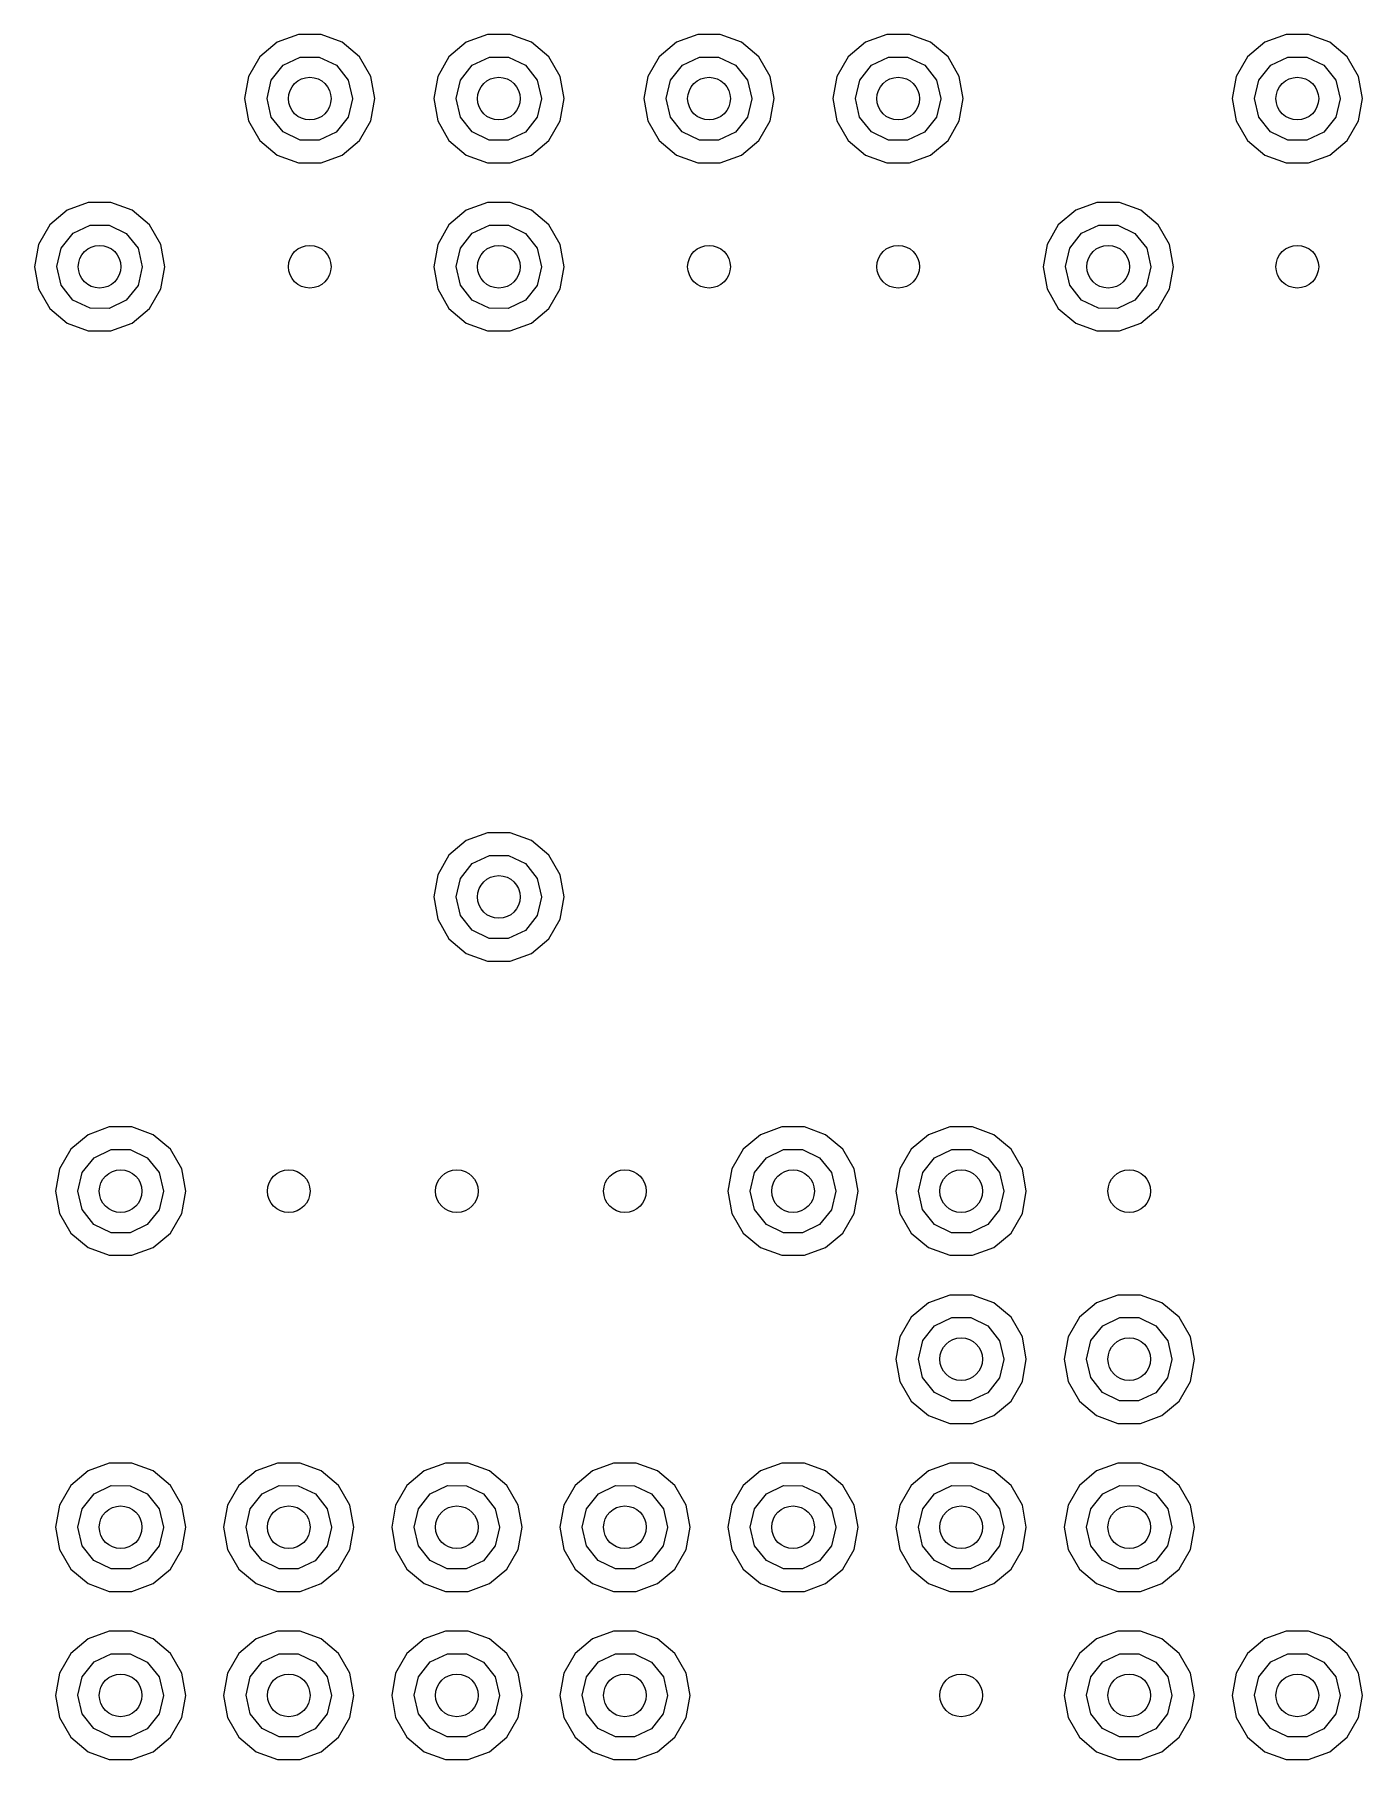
# Model space of a CAD drawing. Extents: x 2.01 to 4.77, y -4.11 to -1.35.
# Drawn here: x 3.8933 to 4.1421, y -2.4864 to -2.1632 of the extents above; entities that cross this region are included whole.
import ezdxf

# ---------------------------------------------------------------- set-up
doc = ezdxf.new("R2010")
doc.units = 0
doc.header["$MEASUREMENT"] = 0
doc.layers.add('BLACK', color=7, linetype='CONTINUOUS')

msp = doc.modelspace()

# ---------------------------------------------------------------- linework, layer by layer
at = {"layer": 'BLACK', "linetype": 'CONTINUOUS'}
for p, q in [((3.93878, -2.16463), (3.93553, -2.16735)), ((3.94276, -2.16318), (3.93878, -2.16463)), ((3.947, -2.16318), (3.94276, -2.16318)), ((3.95098, -2.16463), (3.947, -2.16318)), ((3.95423, -2.16735), (3.95098, -2.16463)), ((3.97421, -2.16463), (3.97097, -2.16735)), ((3.9782, -2.16318), (3.97421, -2.16463)), ((3.98243, -2.16318), (3.9782, -2.16318)), ((3.98642, -2.16463), (3.98243, -2.16318)), ((3.98966, -2.16735), (3.98642, -2.16463)), ((4.01358, -2.16463), (4.01034, -2.16735)), ((4.01757, -2.16318), (4.01358, -2.16463)), ((4.0218, -2.16318), (4.01757, -2.16318)), ((4.02579, -2.16463), (4.0218, -2.16318)), ((4.02903, -2.16735), (4.02579, -2.16463)), ((4.04902, -2.16463), (4.04577, -2.16735)), ((4.053, -2.16318), (4.04902, -2.16463)), ((4.05724, -2.16318), (4.053, -2.16318)), ((4.06122, -2.16463), (4.05724, -2.16318)), ((4.06447, -2.16735), (4.06122, -2.16463)), ((4.12382, -2.16463), (4.12057, -2.16735)), ((4.1278, -2.16318), (4.12382, -2.16463)), ((4.13204, -2.16318), (4.1278, -2.16318)), ((4.13602, -2.16463), (4.13204, -2.16318)), ((4.13927, -2.16735), (4.13602, -2.16463)), ((3.93553, -2.16735), (3.93341, -2.17102)), ((3.93768, -2.17171), (3.9399, -2.16894)), ((3.9399, -2.16894), (3.94311, -2.1674)), ((3.94311, -2.1674), (3.94667, -2.1674)), ((3.94667, -2.1674), (3.94987, -2.16894)), ((3.94987, -2.16894), (3.95209, -2.17173)), ((3.95635, -2.17102), (3.95423, -2.16735)), ((3.97097, -2.16735), (3.96885, -2.17102)), ((3.97311, -2.17171), (3.97533, -2.16894)), ((3.97533, -2.16894), (3.97854, -2.1674)), ((3.97854, -2.1674), (3.9821, -2.1674)), ((3.9821, -2.1674), (3.98531, -2.16894)), ((3.98531, -2.16894), (3.98752, -2.17173)), ((3.99178, -2.17102), (3.98966, -2.16735)), ((4.01034, -2.16735), (4.00822, -2.17102)), ((4.01248, -2.17171), (4.01471, -2.16894)), ((4.01471, -2.16894), (4.01791, -2.1674)), ((4.01791, -2.1674), (4.02147, -2.1674)), ((4.02147, -2.1674), (4.02468, -2.16894)), ((4.02468, -2.16894), (4.02689, -2.17173)), ((4.03115, -2.17102), (4.02903, -2.16735)), ((4.04577, -2.16735), (4.04365, -2.17102)), ((4.04792, -2.17171), (4.05014, -2.16894)), ((4.05014, -2.16894), (4.05335, -2.1674)), ((4.05335, -2.1674), (4.0569, -2.1674)), ((4.0569, -2.1674), (4.06011, -2.16894)), ((4.06011, -2.16894), (4.06233, -2.17173)), ((4.06659, -2.17102), (4.06447, -2.16735)), ((4.12057, -2.16735), (4.11845, -2.17102)), ((4.12272, -2.17171), (4.12494, -2.16894)), ((4.12494, -2.16894), (4.12815, -2.1674)), ((4.12815, -2.1674), (4.13171, -2.1674)), ((4.13171, -2.1674), (4.13491, -2.16894)), ((4.13491, -2.16894), (4.13713, -2.17173)), ((4.14139, -2.17102), (4.13927, -2.16735)), ((3.93341, -2.17102), (3.93268, -2.1752)), ((3.93688, -2.17518), (3.93768, -2.17171)), ((3.95209, -2.17173), (3.95288, -2.1752)), ((3.95709, -2.1752), (3.95635, -2.17102)), ((3.96885, -2.17102), (3.96811, -2.1752)), ((3.97232, -2.17518), (3.97311, -2.17171)), ((3.98752, -2.17173), (3.98832, -2.1752)), ((3.99252, -2.1752), (3.99178, -2.17102)), ((4.00822, -2.17102), (4.00748, -2.1752)), ((4.01169, -2.17518), (4.01248, -2.17171)), ((4.02689, -2.17173), (4.02769, -2.1752)), ((4.03189, -2.1752), (4.03115, -2.17102)), ((4.04365, -2.17102), (4.04291, -2.1752)), ((4.04712, -2.17518), (4.04792, -2.17171)), ((4.06233, -2.17173), (4.06312, -2.1752)), ((4.06732, -2.1752), (4.06659, -2.17102)), ((4.11845, -2.17102), (4.11772, -2.1752)), ((4.12192, -2.17518), (4.12272, -2.17171)), ((4.13713, -2.17173), (4.13792, -2.1752)), ((4.14213, -2.1752), (4.14139, -2.17102)), ((3.93268, -2.1752), (3.93341, -2.17937)), ((3.93767, -2.17865), (3.93688, -2.17518)), ((3.95288, -2.17522), (3.95208, -2.17869)), ((3.95288, -2.1752), (3.95288, -2.17522)), ((3.95635, -2.17937), (3.95709, -2.1752)), ((3.96811, -2.1752), (3.96885, -2.17937)), ((3.9731, -2.17865), (3.97232, -2.17518)), ((3.98832, -2.17522), (3.98751, -2.17869)), ((3.98832, -2.1752), (3.98832, -2.17522)), ((3.99178, -2.17937), (3.99252, -2.1752)), ((4.00748, -2.1752), (4.00822, -2.17937)), ((4.01247, -2.17865), (4.01169, -2.17518)), ((4.02769, -2.17522), (4.02688, -2.17869)), ((4.02769, -2.1752), (4.02769, -2.17522)), ((4.03115, -2.17937), (4.03189, -2.1752)), ((4.04291, -2.1752), (4.04365, -2.17937)), ((4.0479, -2.17865), (4.04712, -2.17518)), ((4.06312, -2.17522), (4.06231, -2.17869)), ((4.06312, -2.1752), (4.06312, -2.17522)), ((4.06659, -2.17937), (4.06732, -2.1752)), ((4.11772, -2.1752), (4.11845, -2.17937)), ((4.12271, -2.17865), (4.12192, -2.17518)), ((4.13792, -2.17522), (4.13712, -2.17869)), ((4.13792, -2.1752), (4.13792, -2.17522)), ((4.14139, -2.17937), (4.14213, -2.1752)), ((3.93988, -2.18144), (3.93767, -2.17865)), ((3.95208, -2.17869), (3.94985, -2.18147)), ((3.97531, -2.18144), (3.9731, -2.17865)), ((3.98751, -2.17869), (3.98528, -2.18147)), ((4.01468, -2.18144), (4.01247, -2.17865)), ((4.02688, -2.17869), (4.02465, -2.18147)), ((4.05012, -2.18144), (4.0479, -2.17865)), ((4.06231, -2.17869), (4.06009, -2.18147)), ((4.12492, -2.18144), (4.12271, -2.17865)), ((4.13712, -2.17869), (4.13489, -2.18147)), ((3.93341, -2.17937), (3.93553, -2.18304)), ((3.94308, -2.18299), (3.93988, -2.18144)), ((3.94985, -2.18147), (3.94664, -2.183)), ((3.95423, -2.18304), (3.95635, -2.17937)), ((3.96885, -2.17937), (3.97097, -2.18304)), ((3.97852, -2.18299), (3.97531, -2.18144)), ((3.98528, -2.18147), (3.98207, -2.183)), ((3.98966, -2.18304), (3.99178, -2.17937)), ((4.00822, -2.17937), (4.01034, -2.18304)), ((4.01789, -2.18299), (4.01468, -2.18144)), ((4.02465, -2.18147), (4.02144, -2.183)), ((4.02903, -2.18304), (4.03115, -2.17937)), ((4.04365, -2.17937), (4.04577, -2.18304)), ((4.05332, -2.18299), (4.05012, -2.18144)), ((4.06009, -2.18147), (4.05688, -2.183)), ((4.06447, -2.18304), (4.06659, -2.17937)), ((4.11845, -2.17937), (4.12057, -2.18304)), ((4.12812, -2.18299), (4.12492, -2.18144)), ((4.13489, -2.18147), (4.13168, -2.183)), ((4.13927, -2.18304), (4.14139, -2.17937)), ((3.93553, -2.18304), (3.93878, -2.18577)), ((3.94664, -2.183), (3.94308, -2.18299)), ((3.95098, -2.18577), (3.95423, -2.18304)), ((3.97097, -2.18304), (3.97421, -2.18577)), ((3.98207, -2.183), (3.97852, -2.18299)), ((3.98642, -2.18577), (3.98966, -2.18304)), ((4.01034, -2.18304), (4.01358, -2.18577)), ((4.02144, -2.183), (4.01789, -2.18299)), ((4.02579, -2.18577), (4.02903, -2.18304)), ((4.04577, -2.18304), (4.04902, -2.18577)), ((4.05688, -2.183), (4.05332, -2.18299)), ((4.06122, -2.18577), (4.06447, -2.18304)), ((4.12057, -2.18304), (4.12382, -2.18577)), ((4.13168, -2.183), (4.12812, -2.18299)), ((4.13602, -2.18577), (4.13927, -2.18304)), ((3.93878, -2.18577), (3.94276, -2.18722)), ((3.94276, -2.18722), (3.947, -2.18722)), ((3.947, -2.18722), (3.95098, -2.18577)), ((3.97421, -2.18577), (3.9782, -2.18722)), ((3.9782, -2.18722), (3.98243, -2.18722)), ((3.98243, -2.18722), (3.98642, -2.18577)), ((4.01358, -2.18577), (4.01757, -2.18722)), ((4.01757, -2.18722), (4.0218, -2.18722)), ((4.0218, -2.18722), (4.02579, -2.18577)), ((4.04902, -2.18577), (4.053, -2.18722)), ((4.053, -2.18722), (4.05724, -2.18722)), ((4.05724, -2.18722), (4.06122, -2.18577)), ((4.12382, -2.18577), (4.1278, -2.18722)), ((4.1278, -2.18722), (4.13204, -2.18722)), ((4.13204, -2.18722), (4.13602, -2.18577)), ((3.90339, -2.19467), (3.89941, -2.19612)), ((3.90763, -2.19467), (3.90339, -2.19467)), ((3.91161, -2.19612), (3.90763, -2.19467)), ((3.9782, -2.19467), (3.97421, -2.19612)), ((3.98243, -2.19467), (3.9782, -2.19467)), ((3.98642, -2.19612), (3.98243, -2.19467)), ((4.09237, -2.19467), (4.08839, -2.19612)), ((4.09661, -2.19467), (4.09237, -2.19467)), ((4.10059, -2.19612), (4.09661, -2.19467)), ((3.89941, -2.19612), (3.89616, -2.19885)), ((3.91486, -2.19885), (3.91161, -2.19612)), ((3.97421, -2.19612), (3.97097, -2.19885)), ((3.98966, -2.19885), (3.98642, -2.19612)), ((4.08839, -2.19612), (4.08514, -2.19885)), ((4.10384, -2.19885), (4.10059, -2.19612)), ((3.89616, -2.19885), (3.89404, -2.20252)), ((3.89831, -2.20321), (3.90053, -2.20043)), ((3.90053, -2.20043), (3.90374, -2.19889)), ((3.90374, -2.19889), (3.9073, -2.19889)), ((3.9073, -2.19889), (3.9105, -2.20044)), ((3.9105, -2.20044), (3.91272, -2.20322)), ((3.91698, -2.20252), (3.91486, -2.19885)), ((3.97097, -2.19885), (3.96885, -2.20252)), ((3.97311, -2.20321), (3.97533, -2.20043)), ((3.97533, -2.20043), (3.97854, -2.19889)), ((3.97854, -2.19889), (3.9821, -2.19889)), ((3.9821, -2.19889), (3.98531, -2.20044)), ((3.98531, -2.20044), (3.98752, -2.20322)), ((3.99178, -2.20252), (3.98966, -2.19885)), ((4.08514, -2.19885), (4.08302, -2.20252)), ((4.08729, -2.20321), (4.08951, -2.20043)), ((4.08951, -2.20043), (4.09272, -2.19889)), ((4.09272, -2.19889), (4.09627, -2.19889)), ((4.09627, -2.19889), (4.09948, -2.20044)), ((4.09948, -2.20044), (4.1017, -2.20322)), ((4.10596, -2.20252), (4.10384, -2.19885)), ((3.89404, -2.20252), (3.89331, -2.20669)), ((3.89751, -2.20668), (3.89831, -2.20321)), ((3.91272, -2.20322), (3.91351, -2.20669)), ((3.91772, -2.20669), (3.91698, -2.20252)), ((3.96885, -2.20252), (3.96811, -2.20669)), ((3.97232, -2.20668), (3.97311, -2.20321)), ((3.98752, -2.20322), (3.98832, -2.20669)), ((3.99252, -2.20669), (3.99178, -2.20252)), ((4.08302, -2.20252), (4.08228, -2.20669)), ((4.08649, -2.20668), (4.08729, -2.20321)), ((4.1017, -2.20322), (4.10249, -2.20669)), ((4.10669, -2.20669), (4.10596, -2.20252)), ((3.89331, -2.20669), (3.89404, -2.21087)), ((3.8983, -2.21015), (3.89751, -2.20668)), ((3.91351, -2.20672), (3.91271, -2.21019)), ((3.91351, -2.20669), (3.91351, -2.20672)), ((3.91698, -2.21087), (3.91772, -2.20669)), ((3.96811, -2.20669), (3.96885, -2.21087)), ((3.9731, -2.21015), (3.97232, -2.20668)), ((3.98832, -2.20672), (3.98751, -2.21019)), ((3.98832, -2.20669), (3.98832, -2.20672)), ((3.99178, -2.21087), (3.99252, -2.20669)), ((4.08228, -2.20669), (4.08302, -2.21087)), ((4.08727, -2.21015), (4.08649, -2.20668)), ((4.10249, -2.20672), (4.10168, -2.21019)), ((4.10249, -2.20669), (4.10249, -2.20672)), ((4.10596, -2.21087), (4.10669, -2.20669)), ((3.89404, -2.21087), (3.89616, -2.21454)), ((3.90051, -2.21294), (3.8983, -2.21015)), ((3.91271, -2.21019), (3.91048, -2.21296)), ((3.91486, -2.21454), (3.91698, -2.21087)), ((3.96885, -2.21087), (3.97097, -2.21454)), ((3.97531, -2.21294), (3.9731, -2.21015)), ((3.98751, -2.21019), (3.98528, -2.21296)), ((3.98966, -2.21454), (3.99178, -2.21087)), ((4.08302, -2.21087), (4.08514, -2.21454)), ((4.08949, -2.21294), (4.08727, -2.21015)), ((4.10168, -2.21019), (4.09946, -2.21296)), ((4.10384, -2.21454), (4.10596, -2.21087)), ((3.90371, -2.21449), (3.90051, -2.21294)), ((3.91048, -2.21296), (3.90727, -2.2145)), ((3.97852, -2.21449), (3.97531, -2.21294)), ((3.98528, -2.21296), (3.98207, -2.2145)), ((4.09269, -2.21449), (4.08949, -2.21294)), ((4.09946, -2.21296), (4.09625, -2.2145)), ((3.89616, -2.21454), (3.89941, -2.21726)), ((3.89941, -2.21726), (3.90339, -2.21871)), ((3.90727, -2.2145), (3.90371, -2.21449)), ((3.90763, -2.21871), (3.91161, -2.21726)), ((3.91161, -2.21726), (3.91486, -2.21454)), ((3.97097, -2.21454), (3.97421, -2.21726)), ((3.97421, -2.21726), (3.9782, -2.21871)), ((3.98207, -2.2145), (3.97852, -2.21449)), ((3.98243, -2.21871), (3.98642, -2.21726)), ((3.98642, -2.21726), (3.98966, -2.21454)), ((4.08514, -2.21454), (4.08839, -2.21726)), ((4.08839, -2.21726), (4.09237, -2.21871)), ((4.09625, -2.2145), (4.09269, -2.21449)), ((4.09661, -2.21871), (4.10059, -2.21726)), ((4.10059, -2.21726), (4.10384, -2.21454)), ((3.90339, -2.21871), (3.90763, -2.21871)), ((3.9782, -2.21871), (3.98243, -2.21871)), ((4.09237, -2.21871), (4.09661, -2.21871)), ((3.97421, -2.31423), (3.97097, -2.31696)), ((3.9782, -2.31278), (3.97421, -2.31423)), ((3.98243, -2.31278), (3.9782, -2.31278)), ((3.98642, -2.31423), (3.98243, -2.31278)), ((3.98966, -2.31696), (3.98642, -2.31423)), ((3.97097, -2.31696), (3.96885, -2.32063)), ((3.97533, -2.31854), (3.97854, -2.317)), ((3.97854, -2.317), (3.9821, -2.31701)), ((3.9821, -2.31701), (3.98531, -2.31855)), ((3.99178, -2.32063), (3.98966, -2.31696)), ((3.96885, -2.32063), (3.96811, -2.3248)), ((3.97311, -2.32132), (3.97533, -2.31854)), ((3.98531, -2.31855), (3.98752, -2.32133)), ((3.99252, -2.3248), (3.99178, -2.32063)), ((3.97232, -2.32479), (3.97311, -2.32132)), ((3.98752, -2.32133), (3.98832, -2.3248)), ((3.96811, -2.3248), (3.96885, -2.32898)), ((3.9731, -2.32826), (3.97232, -2.32479)), ((3.98832, -2.32483), (3.98751, -2.3283)), ((3.98832, -2.3248), (3.98832, -2.32483)), ((3.99178, -2.32898), (3.99252, -2.3248)), ((3.96885, -2.32898), (3.97097, -2.33265)), ((3.97531, -2.33105), (3.9731, -2.32826)), ((3.98751, -2.3283), (3.98528, -2.33107)), ((3.98966, -2.33265), (3.99178, -2.32898)), ((3.97097, -2.33265), (3.97421, -2.33537)), ((3.97852, -2.3326), (3.97531, -2.33105)), ((3.98207, -2.33261), (3.97852, -2.3326)), ((3.98528, -2.33107), (3.98207, -2.33261)), ((3.98642, -2.33537), (3.98966, -2.33265)), ((3.97421, -2.33537), (3.9782, -2.33682)), ((3.9782, -2.33682), (3.98243, -2.33682)), ((3.98243, -2.33682), (3.98642, -2.33537)), ((3.90335, -2.36935), (3.9001, -2.37208)), ((3.90733, -2.3679), (3.90335, -2.36935)), ((3.91157, -2.3679), (3.90733, -2.3679)), ((3.91555, -2.36935), (3.91157, -2.3679)), ((3.9188, -2.37208), (3.91555, -2.36935)), ((4.02933, -2.36935), (4.02608, -2.37208)), ((4.03331, -2.3679), (4.02933, -2.36935)), ((4.03755, -2.3679), (4.03331, -2.3679)), ((4.04154, -2.36935), (4.03755, -2.3679)), ((4.04478, -2.37208), (4.04154, -2.36935)), ((4.06083, -2.36935), (4.05758, -2.37208)), ((4.06481, -2.3679), (4.06083, -2.36935)), ((4.06905, -2.3679), (4.06481, -2.3679)), ((4.07303, -2.36935), (4.06905, -2.3679)), ((4.07628, -2.37208), (4.07303, -2.36935)), ((3.9001, -2.37208), (3.89798, -2.37575)), ((3.90447, -2.37366), (3.90768, -2.37212)), ((3.90768, -2.37212), (3.91123, -2.37212)), ((3.91123, -2.37212), (3.91444, -2.37367)), ((3.92092, -2.37575), (3.9188, -2.37208)), ((4.02608, -2.37208), (4.02396, -2.37575)), ((4.03045, -2.37366), (4.03366, -2.37212)), ((4.03366, -2.37212), (4.03722, -2.37212)), ((4.03722, -2.37212), (4.04042, -2.37367)), ((4.0469, -2.37575), (4.04478, -2.37208)), ((4.05758, -2.37208), (4.05546, -2.37575)), ((4.06195, -2.37366), (4.06516, -2.37212)), ((4.06516, -2.37212), (4.06872, -2.37212)), ((4.06872, -2.37212), (4.07192, -2.37367)), ((4.0784, -2.37575), (4.07628, -2.37208)), ((3.89798, -2.37575), (3.89724, -2.37992)), ((3.90225, -2.37644), (3.90447, -2.37366)), ((3.91444, -2.37367), (3.91666, -2.37645)), ((3.92165, -2.37992), (3.92092, -2.37575)), ((4.02396, -2.37575), (4.02323, -2.37992)), ((4.02823, -2.37644), (4.03045, -2.37366)), ((4.04042, -2.37367), (4.04264, -2.37645)), ((4.04764, -2.37992), (4.0469, -2.37575)), ((4.05546, -2.37575), (4.05472, -2.37992)), ((4.05973, -2.37644), (4.06195, -2.37366)), ((4.07192, -2.37367), (4.07414, -2.37645)), ((4.07913, -2.37992), (4.0784, -2.37575)), ((3.90145, -2.37991), (3.90225, -2.37644)), ((3.91666, -2.37645), (3.91745, -2.37992)), ((4.02743, -2.37991), (4.02823, -2.37644)), ((4.04264, -2.37645), (4.04343, -2.37992)), ((4.05893, -2.37991), (4.05973, -2.37644)), ((4.07414, -2.37645), (4.07493, -2.37992)), ((3.89724, -2.37992), (3.89798, -2.3841)), ((3.90223, -2.38338), (3.90145, -2.37991)), ((3.91745, -2.37995), (3.91665, -2.38342)), ((3.91745, -2.37992), (3.91745, -2.37995)), ((3.92092, -2.3841), (3.92165, -2.37992)), ((4.02323, -2.37992), (4.02396, -2.3841)), ((4.02822, -2.38338), (4.02743, -2.37991)), ((4.04343, -2.37995), (4.04263, -2.38342)), ((4.04343, -2.37992), (4.04343, -2.37995)), ((4.0469, -2.3841), (4.04764, -2.37992)), ((4.05472, -2.37992), (4.05546, -2.3841)), ((4.05971, -2.38338), (4.05893, -2.37991)), ((4.07493, -2.37995), (4.07413, -2.38342)), ((4.07493, -2.37992), (4.07493, -2.37995)), ((4.0784, -2.3841), (4.07913, -2.37992)), ((3.89798, -2.3841), (3.9001, -2.38777)), ((3.90445, -2.38616), (3.90223, -2.38338)), ((3.91665, -2.38342), (3.91442, -2.38619)), ((3.9188, -2.38777), (3.92092, -2.3841)), ((4.02396, -2.3841), (4.02608, -2.38777)), ((4.03043, -2.38616), (4.02822, -2.38338)), ((4.04263, -2.38342), (4.0404, -2.38619)), ((4.04478, -2.38777), (4.0469, -2.3841)), ((4.05546, -2.3841), (4.05758, -2.38777)), ((4.06193, -2.38616), (4.05971, -2.38338)), ((4.07413, -2.38342), (4.0719, -2.38619)), ((4.07628, -2.38777), (4.0784, -2.3841)), ((3.9001, -2.38777), (3.90335, -2.39049)), ((3.90765, -2.38772), (3.90445, -2.38616)), ((3.91121, -2.38773), (3.90765, -2.38772)), ((3.91442, -2.38619), (3.91121, -2.38773)), ((3.91555, -2.39049), (3.9188, -2.38777)), ((4.02608, -2.38777), (4.02933, -2.39049)), ((4.03363, -2.38772), (4.03043, -2.38616)), ((4.03719, -2.38773), (4.03363, -2.38772)), ((4.0404, -2.38619), (4.03719, -2.38773)), ((4.04154, -2.39049), (4.04478, -2.38777)), ((4.05758, -2.38777), (4.06083, -2.39049)), ((4.06513, -2.38772), (4.06193, -2.38616)), ((4.06869, -2.38773), (4.06513, -2.38772)), ((4.0719, -2.38619), (4.06869, -2.38773)), ((4.07303, -2.39049), (4.07628, -2.38777)), ((3.90335, -2.39049), (3.90733, -2.39194)), ((3.90733, -2.39194), (3.91157, -2.39194)), ((3.91157, -2.39194), (3.91555, -2.39049)), ((4.02933, -2.39049), (4.03331, -2.39194)), ((4.03331, -2.39194), (4.03755, -2.39194)), ((4.03755, -2.39194), (4.04154, -2.39049)), ((4.06083, -2.39049), (4.06481, -2.39194)), ((4.06481, -2.39194), (4.06905, -2.39194)), ((4.06905, -2.39194), (4.07303, -2.39049)), ((4.06083, -2.40085), (4.05758, -2.40357)), ((4.06481, -2.3994), (4.06083, -2.40085)), ((4.06905, -2.3994), (4.06481, -2.3994)), ((4.07303, -2.40085), (4.06905, -2.3994)), ((4.07628, -2.40357), (4.07303, -2.40085)), ((4.09232, -2.40085), (4.08908, -2.40357)), ((4.09631, -2.3994), (4.09232, -2.40085)), ((4.10054, -2.3994), (4.09631, -2.3994)), ((4.10453, -2.40085), (4.10054, -2.3994)), ((4.10777, -2.40357), (4.10453, -2.40085)), ((4.05758, -2.40357), (4.05546, -2.40724)), ((4.06195, -2.40516), (4.06516, -2.40362)), ((4.06516, -2.40362), (4.06872, -2.40362)), ((4.06872, -2.40362), (4.07192, -2.40517)), ((4.0784, -2.40724), (4.07628, -2.40357)), ((4.08908, -2.40357), (4.08696, -2.40724)), ((4.09345, -2.40516), (4.09665, -2.40362)), ((4.09665, -2.40362), (4.10021, -2.40362)), ((4.10021, -2.40362), (4.10342, -2.40517)), ((4.10989, -2.40724), (4.10777, -2.40357)), ((4.05546, -2.40724), (4.05472, -2.41142)), ((4.05893, -2.4114), (4.05973, -2.40794)), ((4.05973, -2.40794), (4.06195, -2.40516)), ((4.07192, -2.40517), (4.07414, -2.40795)), ((4.07414, -2.40795), (4.07493, -2.41142)), ((4.07913, -2.41142), (4.0784, -2.40724)), ((4.08696, -2.40724), (4.08622, -2.41142)), ((4.09043, -2.4114), (4.09122, -2.40794)), ((4.09122, -2.40794), (4.09345, -2.40516)), ((4.10342, -2.40517), (4.10563, -2.40795)), ((4.10563, -2.40795), (4.10643, -2.41142)), ((4.11063, -2.41142), (4.10989, -2.40724)), ((4.05472, -2.41142), (4.05546, -2.41559)), ((4.05971, -2.41487), (4.05893, -2.4114)), ((4.07493, -2.41142), (4.07493, -2.41145)), ((4.0784, -2.41559), (4.07913, -2.41142)), ((4.08622, -2.41142), (4.08696, -2.41559)), ((4.09121, -2.41487), (4.09043, -2.4114)), ((4.10643, -2.41142), (4.10643, -2.41145)), ((4.10989, -2.41559), (4.11063, -2.41142)), ((4.07493, -2.41145), (4.07413, -2.41491)), ((4.10643, -2.41145), (4.10562, -2.41491)), ((4.05546, -2.41559), (4.05758, -2.41926)), ((4.06193, -2.41766), (4.05971, -2.41487)), ((4.06513, -2.41921), (4.06193, -2.41766)), ((4.0719, -2.41769), (4.06869, -2.41922)), ((4.07413, -2.41491), (4.0719, -2.41769)), ((4.07628, -2.41926), (4.0784, -2.41559)), ((4.08696, -2.41559), (4.08908, -2.41926)), ((4.09342, -2.41766), (4.09121, -2.41487)), ((4.09663, -2.41921), (4.09342, -2.41766)), ((4.10339, -2.41769), (4.10018, -2.41922)), ((4.10562, -2.41491), (4.10339, -2.41769)), ((4.10777, -2.41926), (4.10989, -2.41559)), ((4.05758, -2.41926), (4.06083, -2.42199)), ((4.06869, -2.41922), (4.06513, -2.41921)), ((4.07303, -2.42199), (4.07628, -2.41926)), ((4.08908, -2.41926), (4.09232, -2.42199)), ((4.10018, -2.41922), (4.09663, -2.41921)), ((4.10453, -2.42199), (4.10777, -2.41926)), ((4.06083, -2.42199), (4.06481, -2.42344)), ((4.06481, -2.42344), (4.06905, -2.42344)), ((4.06905, -2.42344), (4.07303, -2.42199)), ((4.09232, -2.42199), (4.09631, -2.42344)), ((4.09631, -2.42344), (4.10054, -2.42344)), ((4.10054, -2.42344), (4.10453, -2.42199)), ((3.90335, -2.43234), (3.9001, -2.43507)), ((3.90733, -2.43089), (3.90335, -2.43234)), ((3.91157, -2.43089), (3.90733, -2.43089)), ((3.91555, -2.43234), (3.91157, -2.43089)), ((3.9188, -2.43507), (3.91555, -2.43234)), ((3.93484, -2.43234), (3.9316, -2.43507)), ((3.93883, -2.43089), (3.93484, -2.43234)), ((3.94306, -2.43089), (3.93883, -2.43089)), ((3.94705, -2.43234), (3.94306, -2.43089)), ((3.95029, -2.43507), (3.94705, -2.43234)), ((3.96634, -2.43234), (3.96309, -2.43507)), ((3.97032, -2.43089), (3.96634, -2.43234)), ((3.97456, -2.43089), (3.97032, -2.43089)), ((3.97854, -2.43234), (3.97456, -2.43089)), ((3.98179, -2.43507), (3.97854, -2.43234)), ((3.99783, -2.43234), (3.99459, -2.43507)), ((4.00182, -2.43089), (3.99783, -2.43234)), ((4.00606, -2.43089), (4.00182, -2.43089)), ((4.01004, -2.43234), (4.00606, -2.43089)), ((4.01329, -2.43507), (4.01004, -2.43234)), ((4.02933, -2.43234), (4.02608, -2.43507)), ((4.03331, -2.43089), (4.02933, -2.43234)), ((4.03755, -2.43089), (4.03331, -2.43089)), ((4.04154, -2.43234), (4.03755, -2.43089)), ((4.04478, -2.43507), (4.04154, -2.43234)), ((4.06083, -2.43234), (4.05758, -2.43507)), ((4.06481, -2.43089), (4.06083, -2.43234)), ((4.06905, -2.43089), (4.06481, -2.43089)), ((4.07303, -2.43234), (4.06905, -2.43089)), ((4.07628, -2.43507), (4.07303, -2.43234)), ((4.09232, -2.43234), (4.08908, -2.43507)), ((4.09631, -2.43089), (4.09232, -2.43234)), ((4.10054, -2.43089), (4.09631, -2.43089)), ((4.10453, -2.43234), (4.10054, -2.43089)), ((4.10777, -2.43507), (4.10453, -2.43234)), ((3.9001, -2.43507), (3.89798, -2.43874)), ((3.90225, -2.43943), (3.90447, -2.43665)), ((3.90447, -2.43665), (3.90768, -2.43511)), ((3.90768, -2.43511), (3.91123, -2.43512)), ((3.91123, -2.43512), (3.91444, -2.43666)), ((3.91444, -2.43666), (3.91666, -2.43944)), ((3.92092, -2.43874), (3.9188, -2.43507)), ((3.9316, -2.43507), (3.92948, -2.43874)), ((3.93374, -2.43943), (3.93596, -2.43665)), ((3.93596, -2.43665), (3.93917, -2.43511)), ((3.93917, -2.43511), (3.94273, -2.43512)), ((3.94273, -2.43512), (3.94594, -2.43666)), ((3.94594, -2.43666), (3.94815, -2.43944)), ((3.95241, -2.43874), (3.95029, -2.43507)), ((3.96309, -2.43507), (3.96097, -2.43874)), ((3.96524, -2.43943), (3.96746, -2.43665)), ((3.96746, -2.43665), (3.97067, -2.43511)), ((3.97067, -2.43511), (3.97423, -2.43512)), ((3.97423, -2.43512), (3.97743, -2.43666)), ((3.97743, -2.43666), (3.97965, -2.43944)), ((3.98391, -2.43874), (3.98179, -2.43507)), ((3.99459, -2.43507), (3.99247, -2.43874)), ((3.99673, -2.43943), (3.99896, -2.43665)), ((3.99896, -2.43665), (4.00216, -2.43511)), ((4.00216, -2.43511), (4.00572, -2.43512)), ((4.00572, -2.43512), (4.00893, -2.43666)), ((4.00893, -2.43666), (4.01115, -2.43944)), ((4.01541, -2.43874), (4.01329, -2.43507)), ((4.02608, -2.43507), (4.02396, -2.43874)), ((4.02823, -2.43943), (4.03045, -2.43665)), ((4.03045, -2.43665), (4.03366, -2.43511)), ((4.03366, -2.43511), (4.03722, -2.43512)), ((4.03722, -2.43512), (4.04042, -2.43666)), ((4.04042, -2.43666), (4.04264, -2.43944)), ((4.0469, -2.43874), (4.04478, -2.43507)), ((4.05758, -2.43507), (4.05546, -2.43874)), ((4.05973, -2.43943), (4.06195, -2.43665)), ((4.06195, -2.43665), (4.06516, -2.43511)), ((4.06516, -2.43511), (4.06872, -2.43512)), ((4.06872, -2.43512), (4.07192, -2.43666)), ((4.07192, -2.43666), (4.07414, -2.43944)), ((4.0784, -2.43874), (4.07628, -2.43507)), ((4.08908, -2.43507), (4.08696, -2.43874)), ((4.09122, -2.43943), (4.09345, -2.43665)), ((4.09345, -2.43665), (4.09665, -2.43511)), ((4.09665, -2.43511), (4.10021, -2.43512)), ((4.10021, -2.43512), (4.10342, -2.43666)), ((4.10342, -2.43666), (4.10563, -2.43944)), ((4.10989, -2.43874), (4.10777, -2.43507)), ((3.89798, -2.43874), (3.89724, -2.44291)), ((3.90145, -2.4429), (3.90225, -2.43943)), ((3.91666, -2.43944), (3.91745, -2.44291)), ((3.92165, -2.44291), (3.92092, -2.43874)), ((3.92948, -2.43874), (3.92874, -2.44291)), ((3.93294, -2.4429), (3.93374, -2.43943)), ((3.94815, -2.43944), (3.94894, -2.44291)), ((3.95315, -2.44291), (3.95241, -2.43874)), ((3.96097, -2.43874), (3.96024, -2.44291)), ((3.96444, -2.4429), (3.96524, -2.43943)), ((3.97965, -2.43944), (3.98044, -2.44291)), ((3.98465, -2.44291), (3.98391, -2.43874)), ((3.99247, -2.43874), (3.99173, -2.44291)), ((3.99594, -2.4429), (3.99673, -2.43943)), ((4.01115, -2.43944), (4.01194, -2.44291)), ((4.01614, -2.44291), (4.01541, -2.43874)), ((4.02396, -2.43874), (4.02323, -2.44291)), ((4.02743, -2.4429), (4.02823, -2.43943)), ((4.04264, -2.43944), (4.04343, -2.44291)), ((4.04764, -2.44291), (4.0469, -2.43874)), ((4.05546, -2.43874), (4.05472, -2.44291)), ((4.05893, -2.4429), (4.05973, -2.43943)), ((4.07414, -2.43944), (4.07493, -2.44291)), ((4.07913, -2.44291), (4.0784, -2.43874)), ((4.08696, -2.43874), (4.08622, -2.44291)), ((4.09043, -2.4429), (4.09122, -2.43943)), ((4.10563, -2.43944), (4.10643, -2.44291)), ((4.11063, -2.44291), (4.10989, -2.43874)), ((3.89724, -2.44291), (3.89798, -2.44709)), ((3.90223, -2.44637), (3.90145, -2.4429)), ((3.91745, -2.44294), (3.91665, -2.44641)), ((3.91745, -2.44291), (3.91745, -2.44294)), ((3.92092, -2.44709), (3.92165, -2.44291)), ((3.92874, -2.44291), (3.92948, -2.44709)), ((3.93373, -2.44637), (3.93294, -2.4429)), ((3.94894, -2.44294), (3.94814, -2.44641)), ((3.94894, -2.44291), (3.94894, -2.44294)), ((3.95241, -2.44709), (3.95315, -2.44291)), ((3.96024, -2.44291), (3.96097, -2.44709)), ((3.96523, -2.44637), (3.96444, -2.4429)), ((3.98044, -2.44294), (3.97964, -2.44641)), ((3.98044, -2.44291), (3.98044, -2.44294)), ((3.98391, -2.44709), (3.98465, -2.44291)), ((3.99173, -2.44291), (3.99247, -2.44709)), ((3.99672, -2.44637), (3.99594, -2.4429)), ((4.01194, -2.44294), (4.01113, -2.44641)), ((4.01194, -2.44291), (4.01194, -2.44294)), ((4.01541, -2.44709), (4.01614, -2.44291)), ((4.02323, -2.44291), (4.02396, -2.44709)), ((4.02822, -2.44637), (4.02743, -2.4429)), ((4.04343, -2.44294), (4.04263, -2.44641)), ((4.04343, -2.44291), (4.04343, -2.44294)), ((4.0469, -2.44709), (4.04764, -2.44291)), ((4.05472, -2.44291), (4.05546, -2.44709)), ((4.05971, -2.44637), (4.05893, -2.4429)), ((4.07493, -2.44294), (4.07413, -2.44641)), ((4.07493, -2.44291), (4.07493, -2.44294)), ((4.0784, -2.44709), (4.07913, -2.44291)), ((4.08622, -2.44291), (4.08696, -2.44709)), ((4.09121, -2.44637), (4.09043, -2.4429)), ((4.10643, -2.44294), (4.10562, -2.44641)), ((4.10643, -2.44291), (4.10643, -2.44294)), ((4.10989, -2.44709), (4.11063, -2.44291)), ((3.90445, -2.44916), (3.90223, -2.44637)), ((3.91665, -2.44641), (3.91442, -2.44918)), ((3.93594, -2.44916), (3.93373, -2.44637)), ((3.94814, -2.44641), (3.94591, -2.44918)), ((3.96744, -2.44916), (3.96523, -2.44637)), ((3.97964, -2.44641), (3.97741, -2.44918)), ((3.99894, -2.44916), (3.99672, -2.44637)), ((4.01113, -2.44641), (4.00891, -2.44918)), ((4.03043, -2.44916), (4.02822, -2.44637)), ((4.04263, -2.44641), (4.0404, -2.44918)), ((4.06193, -2.44916), (4.05971, -2.44637)), ((4.07413, -2.44641), (4.0719, -2.44918)), ((4.09342, -2.44916), (4.09121, -2.44637)), ((4.10562, -2.44641), (4.10339, -2.44918)), ((3.89798, -2.44709), (3.9001, -2.45076)), ((3.90765, -2.45071), (3.90445, -2.44916)), ((3.91442, -2.44918), (3.91121, -2.45072)), ((3.9188, -2.45076), (3.92092, -2.44709)), ((3.92948, -2.44709), (3.9316, -2.45076)), ((3.93915, -2.45071), (3.93594, -2.44916)), ((3.94591, -2.44918), (3.9427, -2.45072)), ((3.95029, -2.45076), (3.95241, -2.44709)), ((3.96097, -2.44709), (3.96309, -2.45076)), ((3.97064, -2.45071), (3.96744, -2.44916)), ((3.97741, -2.44918), (3.9742, -2.45072)), ((3.98179, -2.45076), (3.98391, -2.44709)), ((3.99247, -2.44709), (3.99459, -2.45076)), ((4.00214, -2.45071), (3.99894, -2.44916)), ((4.00891, -2.44918), (4.0057, -2.45072)), ((4.01329, -2.45076), (4.01541, -2.44709)), ((4.02396, -2.44709), (4.02608, -2.45076)), ((4.03363, -2.45071), (4.03043, -2.44916)), ((4.0404, -2.44918), (4.03719, -2.45072)), ((4.04478, -2.45076), (4.0469, -2.44709)), ((4.05546, -2.44709), (4.05758, -2.45076)), ((4.06513, -2.45071), (4.06193, -2.44916)), ((4.0719, -2.44918), (4.06869, -2.45072)), ((4.07628, -2.45076), (4.0784, -2.44709)), ((4.08696, -2.44709), (4.08908, -2.45076)), ((4.09663, -2.45071), (4.09342, -2.44916)), ((4.10339, -2.44918), (4.10018, -2.45072)), ((4.10777, -2.45076), (4.10989, -2.44709)), ((3.9001, -2.45076), (3.90335, -2.45348)), ((3.91121, -2.45072), (3.90765, -2.45071)), ((3.91555, -2.45348), (3.9188, -2.45076)), ((3.9316, -2.45076), (3.93484, -2.45348)), ((3.9427, -2.45072), (3.93915, -2.45071)), ((3.94705, -2.45348), (3.95029, -2.45076)), ((3.96309, -2.45076), (3.96634, -2.45348)), ((3.9742, -2.45072), (3.97064, -2.45071)), ((3.97854, -2.45348), (3.98179, -2.45076)), ((3.99459, -2.45076), (3.99783, -2.45348)), ((4.0057, -2.45072), (4.00214, -2.45071)), ((4.01004, -2.45348), (4.01329, -2.45076)), ((4.02608, -2.45076), (4.02933, -2.45348)), ((4.03719, -2.45072), (4.03363, -2.45071)), ((4.04154, -2.45348), (4.04478, -2.45076)), ((4.05758, -2.45076), (4.06083, -2.45348)), ((4.06869, -2.45072), (4.06513, -2.45071)), ((4.07303, -2.45348), (4.07628, -2.45076)), ((4.08908, -2.45076), (4.09232, -2.45348)), ((4.10018, -2.45072), (4.09663, -2.45071)), ((4.10453, -2.45348), (4.10777, -2.45076)), ((3.90335, -2.45348), (3.90733, -2.45493)), ((3.90733, -2.45493), (3.91157, -2.45493)), ((3.91157, -2.45493), (3.91555, -2.45348)), ((3.93484, -2.45348), (3.93883, -2.45493)), ((3.93883, -2.45493), (3.94306, -2.45493)), ((3.94306, -2.45493), (3.94705, -2.45348)), ((3.96634, -2.45348), (3.97032, -2.45493)), ((3.97032, -2.45493), (3.97456, -2.45493)), ((3.97456, -2.45493), (3.97854, -2.45348)), ((3.99783, -2.45348), (4.00182, -2.45493)), ((4.00182, -2.45493), (4.00606, -2.45493)), ((4.00606, -2.45493), (4.01004, -2.45348)), ((4.02933, -2.45348), (4.03331, -2.45493)), ((4.03331, -2.45493), (4.03755, -2.45493)), ((4.03755, -2.45493), (4.04154, -2.45348)), ((4.06083, -2.45348), (4.06481, -2.45493)), ((4.06481, -2.45493), (4.06905, -2.45493)), ((4.06905, -2.45493), (4.07303, -2.45348)), ((4.09232, -2.45348), (4.09631, -2.45493)), ((4.09631, -2.45493), (4.10054, -2.45493)), ((4.10054, -2.45493), (4.10453, -2.45348)), ((3.90733, -2.46239), (3.90335, -2.46384)), ((3.91157, -2.46239), (3.90733, -2.46239)), ((3.91555, -2.46384), (3.91157, -2.46239)), ((3.93883, -2.46239), (3.93484, -2.46384)), ((3.94306, -2.46239), (3.93883, -2.46239)), ((3.94705, -2.46384), (3.94306, -2.46239)), ((3.97032, -2.46239), (3.96634, -2.46384)), ((3.97456, -2.46239), (3.97032, -2.46239)), ((3.97854, -2.46384), (3.97456, -2.46239)), ((4.00182, -2.46239), (3.99783, -2.46384)), ((4.00606, -2.46239), (4.00182, -2.46239)), ((4.01004, -2.46384), (4.00606, -2.46239)), ((4.09631, -2.46239), (4.09232, -2.46384)), ((4.10054, -2.46239), (4.09631, -2.46239)), ((4.10453, -2.46384), (4.10054, -2.46239)), ((4.1278, -2.46239), (4.12382, -2.46384)), ((4.13204, -2.46239), (4.1278, -2.46239)), ((4.13602, -2.46384), (4.13204, -2.46239)), ((3.90335, -2.46384), (3.9001, -2.46656)), ((3.9188, -2.46656), (3.91555, -2.46384)), ((3.93484, -2.46384), (3.9316, -2.46656)), ((3.95029, -2.46656), (3.94705, -2.46384)), ((3.96634, -2.46384), (3.96309, -2.46656)), ((3.98179, -2.46656), (3.97854, -2.46384)), ((3.99783, -2.46384), (3.99459, -2.46656)), ((4.01329, -2.46656), (4.01004, -2.46384)), ((4.09232, -2.46384), (4.08908, -2.46656)), ((4.10777, -2.46656), (4.10453, -2.46384)), ((4.12382, -2.46384), (4.12057, -2.46656)), ((4.13927, -2.46656), (4.13602, -2.46384)), ((3.9001, -2.46656), (3.89798, -2.47024)), ((3.90225, -2.47093), (3.90447, -2.46815)), ((3.90447, -2.46815), (3.90768, -2.46661)), ((3.90768, -2.46661), (3.91123, -2.46661)), ((3.91123, -2.46661), (3.91444, -2.46816)), ((3.91444, -2.46816), (3.91666, -2.47094)), ((3.92092, -2.47024), (3.9188, -2.46656)), ((3.9316, -2.46656), (3.92948, -2.47024)), ((3.93374, -2.47093), (3.93596, -2.46815)), ((3.93596, -2.46815), (3.93917, -2.46661)), ((3.93917, -2.46661), (3.94273, -2.46661)), ((3.94273, -2.46661), (3.94594, -2.46816)), ((3.94594, -2.46816), (3.94815, -2.47094)), ((3.95241, -2.47024), (3.95029, -2.46656)), ((3.96309, -2.46656), (3.96097, -2.47024)), ((3.96524, -2.47093), (3.96746, -2.46815)), ((3.96746, -2.46815), (3.97067, -2.46661)), ((3.97067, -2.46661), (3.97423, -2.46661)), ((3.97423, -2.46661), (3.97743, -2.46816)), ((3.97743, -2.46816), (3.97965, -2.47094)), ((3.98391, -2.47024), (3.98179, -2.46656)), ((3.99459, -2.46656), (3.99247, -2.47024)), ((3.99673, -2.47093), (3.99896, -2.46815)), ((3.99896, -2.46815), (4.00216, -2.46661)), ((4.00216, -2.46661), (4.00572, -2.46661)), ((4.00572, -2.46661), (4.00893, -2.46816)), ((4.00893, -2.46816), (4.01115, -2.47094)), ((4.01541, -2.47024), (4.01329, -2.46656)), ((4.08908, -2.46656), (4.08696, -2.47024)), ((4.09122, -2.47093), (4.09345, -2.46815)), ((4.09345, -2.46815), (4.09665, -2.46661)), ((4.09665, -2.46661), (4.10021, -2.46661)), ((4.10021, -2.46661), (4.10342, -2.46816)), ((4.10342, -2.46816), (4.10563, -2.47094)), ((4.10989, -2.47024), (4.10777, -2.46656)), ((4.12057, -2.46656), (4.11845, -2.47024)), ((4.12272, -2.47093), (4.12494, -2.46815)), ((4.12494, -2.46815), (4.12815, -2.46661)), ((4.12815, -2.46661), (4.13171, -2.46661)), ((4.13171, -2.46661), (4.13491, -2.46816)), ((4.13491, -2.46816), (4.13713, -2.47094)), ((4.14139, -2.47024), (4.13927, -2.46656)), ((3.89798, -2.47024), (3.89724, -2.47441)), ((3.90145, -2.4744), (3.90225, -2.47093)), ((3.91666, -2.47094), (3.91745, -2.47441)), ((3.92165, -2.47441), (3.92092, -2.47024)), ((3.92948, -2.47024), (3.92874, -2.47441)), ((3.93294, -2.4744), (3.93374, -2.47093)), ((3.94815, -2.47094), (3.94894, -2.47441)), ((3.95315, -2.47441), (3.95241, -2.47024)), ((3.96097, -2.47024), (3.96024, -2.47441)), ((3.96444, -2.4744), (3.96524, -2.47093)), ((3.97965, -2.47094), (3.98044, -2.47441)), ((3.98465, -2.47441), (3.98391, -2.47024)), ((3.99247, -2.47024), (3.99173, -2.47441)), ((3.99594, -2.4744), (3.99673, -2.47093)), ((4.01115, -2.47094), (4.01194, -2.47441)), ((4.01614, -2.47441), (4.01541, -2.47024)), ((4.08696, -2.47024), (4.08622, -2.47441)), ((4.09043, -2.4744), (4.09122, -2.47093)), ((4.10563, -2.47094), (4.10643, -2.47441)), ((4.11063, -2.47441), (4.10989, -2.47024)), ((4.11845, -2.47024), (4.11772, -2.47441)), ((4.12192, -2.4744), (4.12272, -2.47093)), ((4.13713, -2.47094), (4.13792, -2.47441)), ((4.14213, -2.47441), (4.14139, -2.47024)), ((3.89724, -2.47441), (3.89798, -2.47858)), ((3.90223, -2.47787), (3.90145, -2.4744)), ((3.91745, -2.47444), (3.91665, -2.4779)), ((3.91745, -2.47441), (3.91745, -2.47444)), ((3.92092, -2.47858), (3.92165, -2.47441)), ((3.92874, -2.47441), (3.92948, -2.47858)), ((3.93373, -2.47787), (3.93294, -2.4744)), ((3.94894, -2.47444), (3.94814, -2.4779)), ((3.94894, -2.47441), (3.94894, -2.47444)), ((3.95241, -2.47858), (3.95315, -2.47441)), ((3.96024, -2.47441), (3.96097, -2.47858)), ((3.96523, -2.47787), (3.96444, -2.4744)), ((3.98044, -2.47444), (3.97964, -2.4779)), ((3.98044, -2.47441), (3.98044, -2.47444)), ((3.98391, -2.47858), (3.98465, -2.47441)), ((3.99173, -2.47441), (3.99247, -2.47858)), ((3.99672, -2.47787), (3.99594, -2.4744)), ((4.01194, -2.47444), (4.01113, -2.4779)), ((4.01194, -2.47441), (4.01194, -2.47444)), ((4.01541, -2.47858), (4.01614, -2.47441)), ((4.08622, -2.47441), (4.08696, -2.47858)), ((4.09121, -2.47787), (4.09043, -2.4744)), ((4.10643, -2.47444), (4.10562, -2.4779)), ((4.10643, -2.47441), (4.10643, -2.47444)), ((4.10989, -2.47858), (4.11063, -2.47441)), ((4.11063, -2.47441), (4.11063, -2.47441)), ((4.11772, -2.47441), (4.11845, -2.47858)), ((4.12271, -2.47787), (4.12192, -2.4744)), ((4.13792, -2.47444), (4.13712, -2.4779)), ((4.13792, -2.47441), (4.13792, -2.47444)), ((4.14139, -2.47858), (4.14213, -2.47441)), ((4.14213, -2.47441), (4.14213, -2.47441)), ((3.89798, -2.47858), (3.9001, -2.48225)), ((3.90445, -2.48065), (3.90223, -2.47787)), ((3.91665, -2.4779), (3.91442, -2.48068)), ((3.9188, -2.48225), (3.92092, -2.47858)), ((3.92948, -2.47858), (3.9316, -2.48225)), ((3.93594, -2.48065), (3.93373, -2.47787)), ((3.94814, -2.4779), (3.94591, -2.48068)), ((3.95029, -2.48225), (3.95241, -2.47858)), ((3.96097, -2.47858), (3.96309, -2.48225)), ((3.96744, -2.48065), (3.96523, -2.47787)), ((3.97964, -2.4779), (3.97741, -2.48068)), ((3.98179, -2.48225), (3.98391, -2.47858)), ((3.99247, -2.47858), (3.99459, -2.48225)), ((3.99894, -2.48065), (3.99672, -2.47787)), ((4.01113, -2.4779), (4.00891, -2.48068)), ((4.01329, -2.48225), (4.01541, -2.47858)), ((4.08696, -2.47858), (4.08908, -2.48225)), ((4.09342, -2.48065), (4.09121, -2.47787)), ((4.10562, -2.4779), (4.10339, -2.48068)), ((4.10777, -2.48225), (4.10989, -2.47858)), ((4.11845, -2.47858), (4.12057, -2.48225)), ((4.12492, -2.48065), (4.12271, -2.47787)), ((4.13712, -2.4779), (4.13489, -2.48068)), ((4.13927, -2.48225), (4.14139, -2.47858)), ((3.9001, -2.48225), (3.90335, -2.48498)), ((3.90765, -2.4822), (3.90445, -2.48065)), ((3.91121, -2.48221), (3.90765, -2.4822)), ((3.91442, -2.48068), (3.91121, -2.48221)), ((3.91555, -2.48498), (3.9188, -2.48225)), ((3.9316, -2.48225), (3.93484, -2.48498)), ((3.93915, -2.4822), (3.93594, -2.48065)), ((3.9427, -2.48221), (3.93915, -2.4822)), ((3.94591, -2.48068), (3.9427, -2.48221)), ((3.94705, -2.48498), (3.95029, -2.48225)), ((3.96309, -2.48225), (3.96634, -2.48498)), ((3.97064, -2.4822), (3.96744, -2.48065)), ((3.9742, -2.48221), (3.97064, -2.4822)), ((3.97741, -2.48068), (3.9742, -2.48221)), ((3.97854, -2.48498), (3.98179, -2.48225)), ((3.99459, -2.48225), (3.99783, -2.48498)), ((4.00214, -2.4822), (3.99894, -2.48065)), ((4.0057, -2.48221), (4.00214, -2.4822)), ((4.00891, -2.48068), (4.0057, -2.48221)), ((4.01004, -2.48498), (4.01329, -2.48225)), ((4.08908, -2.48225), (4.09232, -2.48498)), ((4.09663, -2.4822), (4.09342, -2.48065)), ((4.10018, -2.48221), (4.09663, -2.4822)), ((4.10339, -2.48068), (4.10018, -2.48221)), ((4.10453, -2.48498), (4.10777, -2.48225)), ((4.12057, -2.48225), (4.12382, -2.48498)), ((4.12812, -2.4822), (4.12492, -2.48065)), ((4.13168, -2.48221), (4.12812, -2.4822)), ((4.13489, -2.48068), (4.13168, -2.48221)), ((4.13602, -2.48498), (4.13927, -2.48225)), ((3.90335, -2.48498), (3.90733, -2.48643)), ((3.91157, -2.48643), (3.91555, -2.48498)), ((3.93484, -2.48498), (3.93883, -2.48643)), ((3.94306, -2.48643), (3.94705, -2.48498)), ((3.96634, -2.48498), (3.97032, -2.48643)), ((3.97456, -2.48643), (3.97854, -2.48498)), ((3.99783, -2.48498), (4.00182, -2.48643)), ((4.00606, -2.48643), (4.01004, -2.48498)), ((4.09232, -2.48498), (4.09631, -2.48643)), ((4.10054, -2.48643), (4.10453, -2.48498)), ((4.12382, -2.48498), (4.1278, -2.48643)), ((4.13204, -2.48643), (4.13602, -2.48498)), ((3.90733, -2.48643), (3.91157, -2.48643)), ((3.93883, -2.48643), (3.94306, -2.48643)), ((3.97032, -2.48643), (3.97456, -2.48643)), ((4.00182, -2.48643), (4.00606, -2.48643)), ((4.09631, -2.48643), (4.10054, -2.48643)), ((4.1278, -2.48643), (4.13204, -2.48643))]:
    msp.add_line(p, q, dxfattribs=at)
at = {"layer": 'BLACK'}
for centre in [(3.94488, -2.1752), (3.98032, -2.1752), (4.01969, -2.1752), (4.05512, -2.1752), (4.12992, -2.1752), (3.90551, -2.20669), (3.94488, -2.20669), (3.98032, -2.20669), (4.01969, -2.20669), (4.05512, -2.20669), (4.09449, -2.20669), (4.12992, -2.20669), (3.98032, -2.3248), (3.90945, -2.37992), (3.94094, -2.37992), (3.97244, -2.37992), (4.00394, -2.37992), (4.03543, -2.37992), (4.06693, -2.37992), (4.09843, -2.37992), (4.06693, -2.41142), (4.09843, -2.41142), (3.90945, -2.44291), (3.94094, -2.44291), (3.97244, -2.44291), (4.00394, -2.44291), (4.03543, -2.44291), (4.06693, -2.44291), (4.09843, -2.44291), (3.90945, -2.47441), (3.94094, -2.47441), (3.97244, -2.47441), (4.00394, -2.47441), (4.06693, -2.47441), (4.09843, -2.47441), (4.12992, -2.47441)]:
    msp.add_circle(centre, 0.004, dxfattribs=at)

doc.saveas('drawing.dxf')
